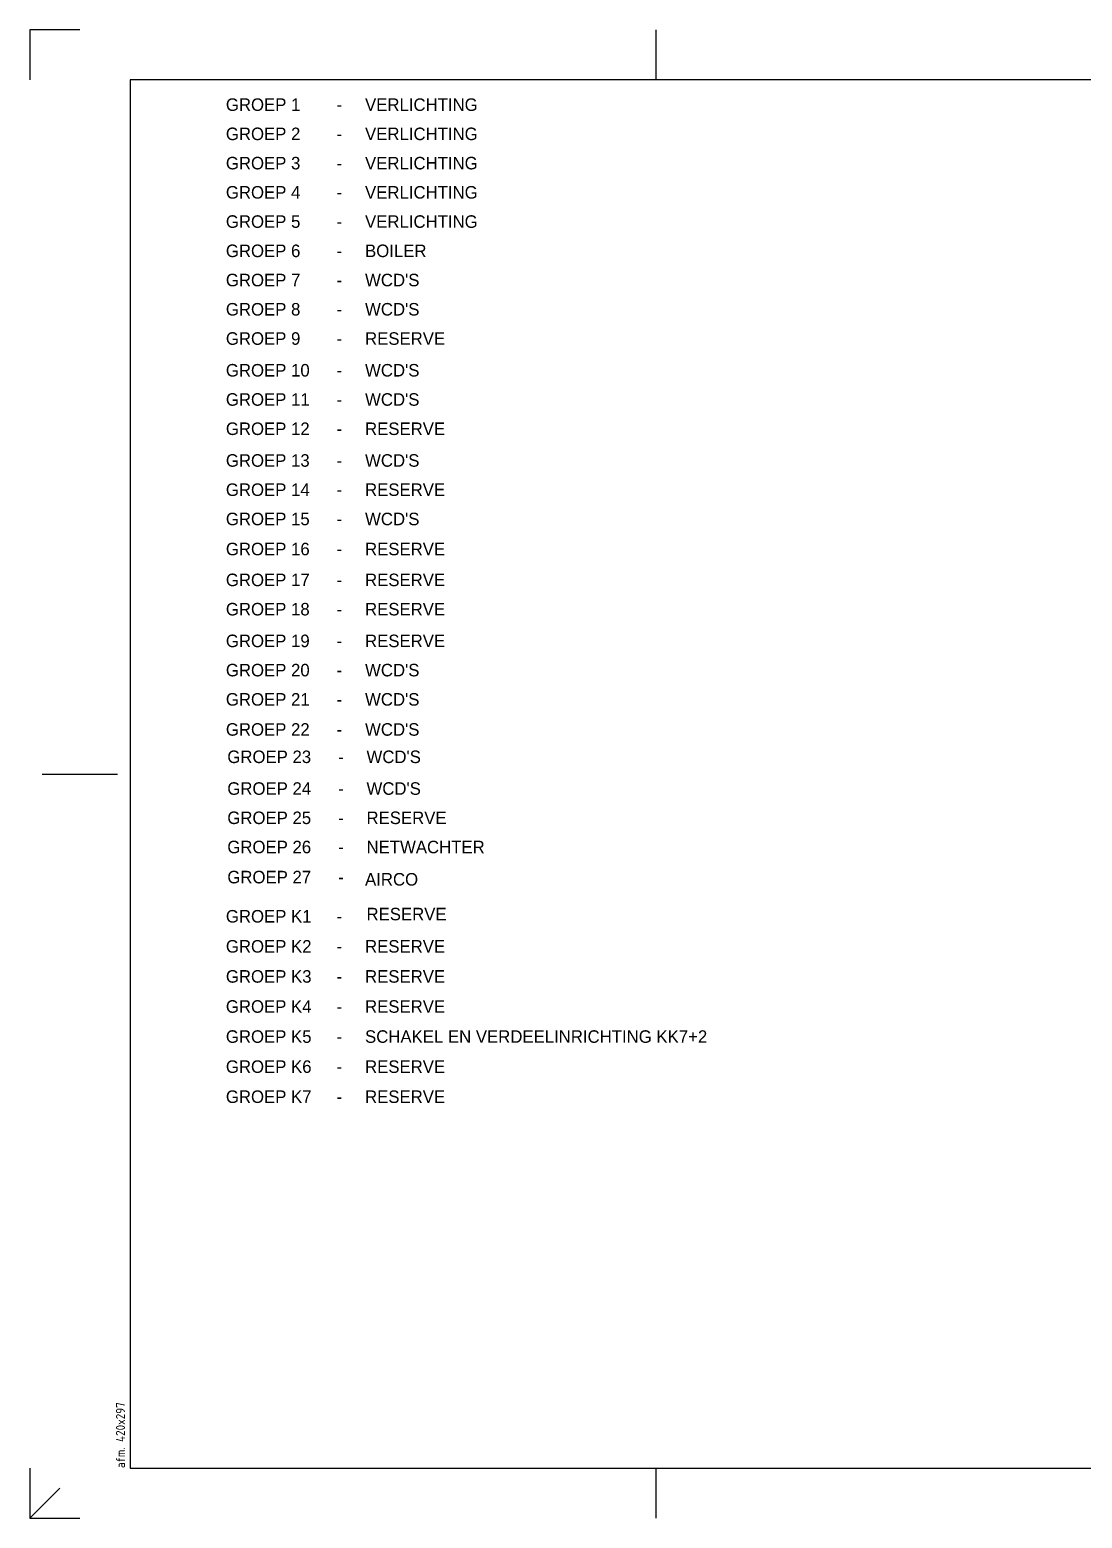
# Model space of a CAD drawing. Header units: millimetres. Extents: x 0 to 420, y 0 to 297.
# Drawn here: x 0 to 210, y 0 to 297 of the extents above; entities that cross this region are included whole.
import ezdxf

# ---------------------------------------------------------------- set-up
doc = ezdxf.new("R2010")
doc.units = ezdxf.units.MM
for name, color, linetype in [('00att018', 1, 'CONTINUOUS'), ('00kad018', 1, 'CONTINUOUS'), ('00kad070', 5, 'CONTINUOUS'), ('BL$2----_KADER', 7, 'CONTINUOUS'), ('EL6-----', 7, 'CONTINUOUS')]:
    doc.layers.add(name, color=color, linetype=linetype)
doc.styles.add('BURO-035', font='BUROFONT.shx', dxfattribs={"height": 3.5})
doc.styles.add('ISO', font='isocp.shx')

# ---------------------------------------------------------------- blocks, each defined once
blk = doc.blocks.new('a3-windesheim-hor')
at = {"layer": '00kad018', "color": 1}
for p, q in [((0, 297), (0, 287)), ((10, 297), (0, 297)), ((125, 287), (125, 297)), ((2.5, 148.5), (17.5, 148.5)), ((0, 10), (0, 0)), ((125, 0), (125, 10)), ((0, 0), (6, 6)), ((0, 0), (10, 0))]:
    blk.add_line(p, q, dxfattribs=at)
at = {"layer": '00kad070', "color": 5}
for p, q in [((20, 287), (20, 10)), ((410, 287), (20, 287)), ((20, 10), (410, 10))]:
    blk.add_line(p, q, dxfattribs=at)
at = {"layer": '00att018', "color": 1, "style": 'ISO'}
blk.add_text('afm. 420x297', height=1.8, rotation=90, dxfattribs=at).set_placement((19, 10))

msp = doc.modelspace()

# ---------------------------------------------------------------- block references
at = {"layer": 'BL$2----_KADER'}
msp.add_blockref('a3-windesheim-hor', (0, 0), dxfattribs=at)

# ---------------------------------------------------------------- texts
at = {"layer": 'EL6-----', "color": 2, "style": 'BURO-035'}
for s, p in [('GROEP 1', (39.13, 280.81)), ('VERLICHTING', (66.9, 280.81)), ('-', (61.23, 280.81)), ('GROEP 2', (39.13, 274.98)), ('VERLICHTING', (66.9, 274.98)), ('-', (61.23, 274.98)), ('GROEP 3', (39.13, 269.14)), ('VERLICHTING', (66.9, 269.14)), ('-', (61.23, 269.14)), ('GROEP 4', (39.13, 263.31)), ('-', (61.23, 263.31)), ('VERLICHTING', (66.9, 263.31)), ('GROEP 5', (39.13, 257.48)), ('-', (61.23, 257.48)), ('VERLICHTING', (66.9, 257.48)), ('GROEP 6', (39.13, 251.64)), ('-', (61.23, 251.64)), ('BOILER', (66.9, 251.64)), ('GROEP 7', (39.13, 245.81)), ('-', (61.23, 245.81)), ("WCD'S", (66.9, 245.81)), ('GROEP 8', (39.13, 239.98)), ('-', (61.23, 239.98)), ("WCD'S", (66.9, 239.98)), ('GROEP 9', (39.13, 234.14)), ('-', (61.23, 234.14)), ('RESERVE', (66.9, 234.14)), ('GROEP 10', (39.13, 227.81)), ('-', (61.23, 227.81)), ("WCD'S", (66.9, 227.81)), ('GROEP 11', (39.13, 221.98)), ('-', (61.23, 221.98)), ("WCD'S", (66.9, 221.98)), ('GROEP 12', (39.13, 216.14)), ('-', (61.23, 216.14)), ('RESERVE', (66.9, 216.14)), ('GROEP 13', (39.13, 209.81)), ('-', (61.23, 209.81)), ("WCD'S", (66.9, 209.81)), ('GROEP 14', (39.13, 203.98)), ('-', (61.23, 203.98)), ('RESERVE', (66.9, 203.98)), ('GROEP 15', (39.13, 198.14)), ('-', (61.23, 198.14)), ("WCD'S", (66.9, 198.14)), ('GROEP 16', (39.13, 192.14)), ('-', (61.23, 192.14)), ('RESERVE', (66.9, 192.14)), ('GROEP 17', (39.13, 185.98)), ('RESERVE', (66.9, 185.98)), ('-', (61.23, 185.98)), ('GROEP 18', (39.13, 180.14)), ('-', (61.23, 180.14)), ('RESERVE', (66.9, 180.14)), ('GROEP 19', (39.13, 173.81)), ('RESERVE', (66.9, 173.81)), ('-', (61.23, 173.81)), ('GROEP 20', (39.13, 167.98)), ("WCD'S", (66.9, 167.98)), ('-', (61.23, 167.98)), ('GROEP 21', (39.13, 162.14)), ("WCD'S", (66.9, 162.14)), ('-', (61.23, 162.14)), ('GROEP 22', (39.13, 156.14)), ("WCD'S", (66.9, 156.14)), ('-', (61.23, 156.14)), ('GROEP 23', (39.42, 150.68)), ('-', (61.52, 150.68)), ("WCD'S", (67.19, 150.68)), ('GROEP 24', (39.42, 144.35)), ("WCD'S", (67.19, 144.35)), ('-', (61.52, 144.35)), ('GROEP 25', (39.42, 138.51)), ('-', (61.52, 138.51)), ('RESERVE', (67.19, 138.51)), ('GROEP 26', (39.42, 132.68)), ('-', (61.52, 132.68)), ('NETWACHTER', (67.19, 132.68)), ('GROEP 27', (39.42, 126.68)), ('-', (61.52, 126.68)), ('AIRCO', (66.9, 126.24)), ('RESERVE', (67.19, 119.3)), ('GROEP K1', (39.13, 118.86)), ('-', (61.23, 118.86)), ('GROEP K2', (39.13, 112.86)), ('-', (61.23, 112.86)), ('RESERVE', (66.9, 112.86)), ('GROEP K3', (39.13, 106.86)), ('-', (61.23, 106.86)), ('RESERVE', (66.9, 106.86)), ('GROEP K4', (39.13, 100.86)), ('-', (61.23, 100.86)), ('RESERVE', (66.9, 100.86)), ('GROEP K5', (39.13, 94.86)), ('-', (61.23, 94.86)), ('SCHAKEL EN VERDEELINRICHTING KK7+2', (66.9, 94.86)), ('GROEP K6', (39.13, 88.86)), ('-', (61.23, 88.86)), ('RESERVE', (66.9, 88.86)), ('GROEP K7', (39.13, 82.86)), ('-', (61.23, 82.86)), ('RESERVE', (66.9, 82.86))]:
    msp.add_text(s, height=2.5, dxfattribs=at).set_placement(p)

doc.saveas('drawing.dxf')
